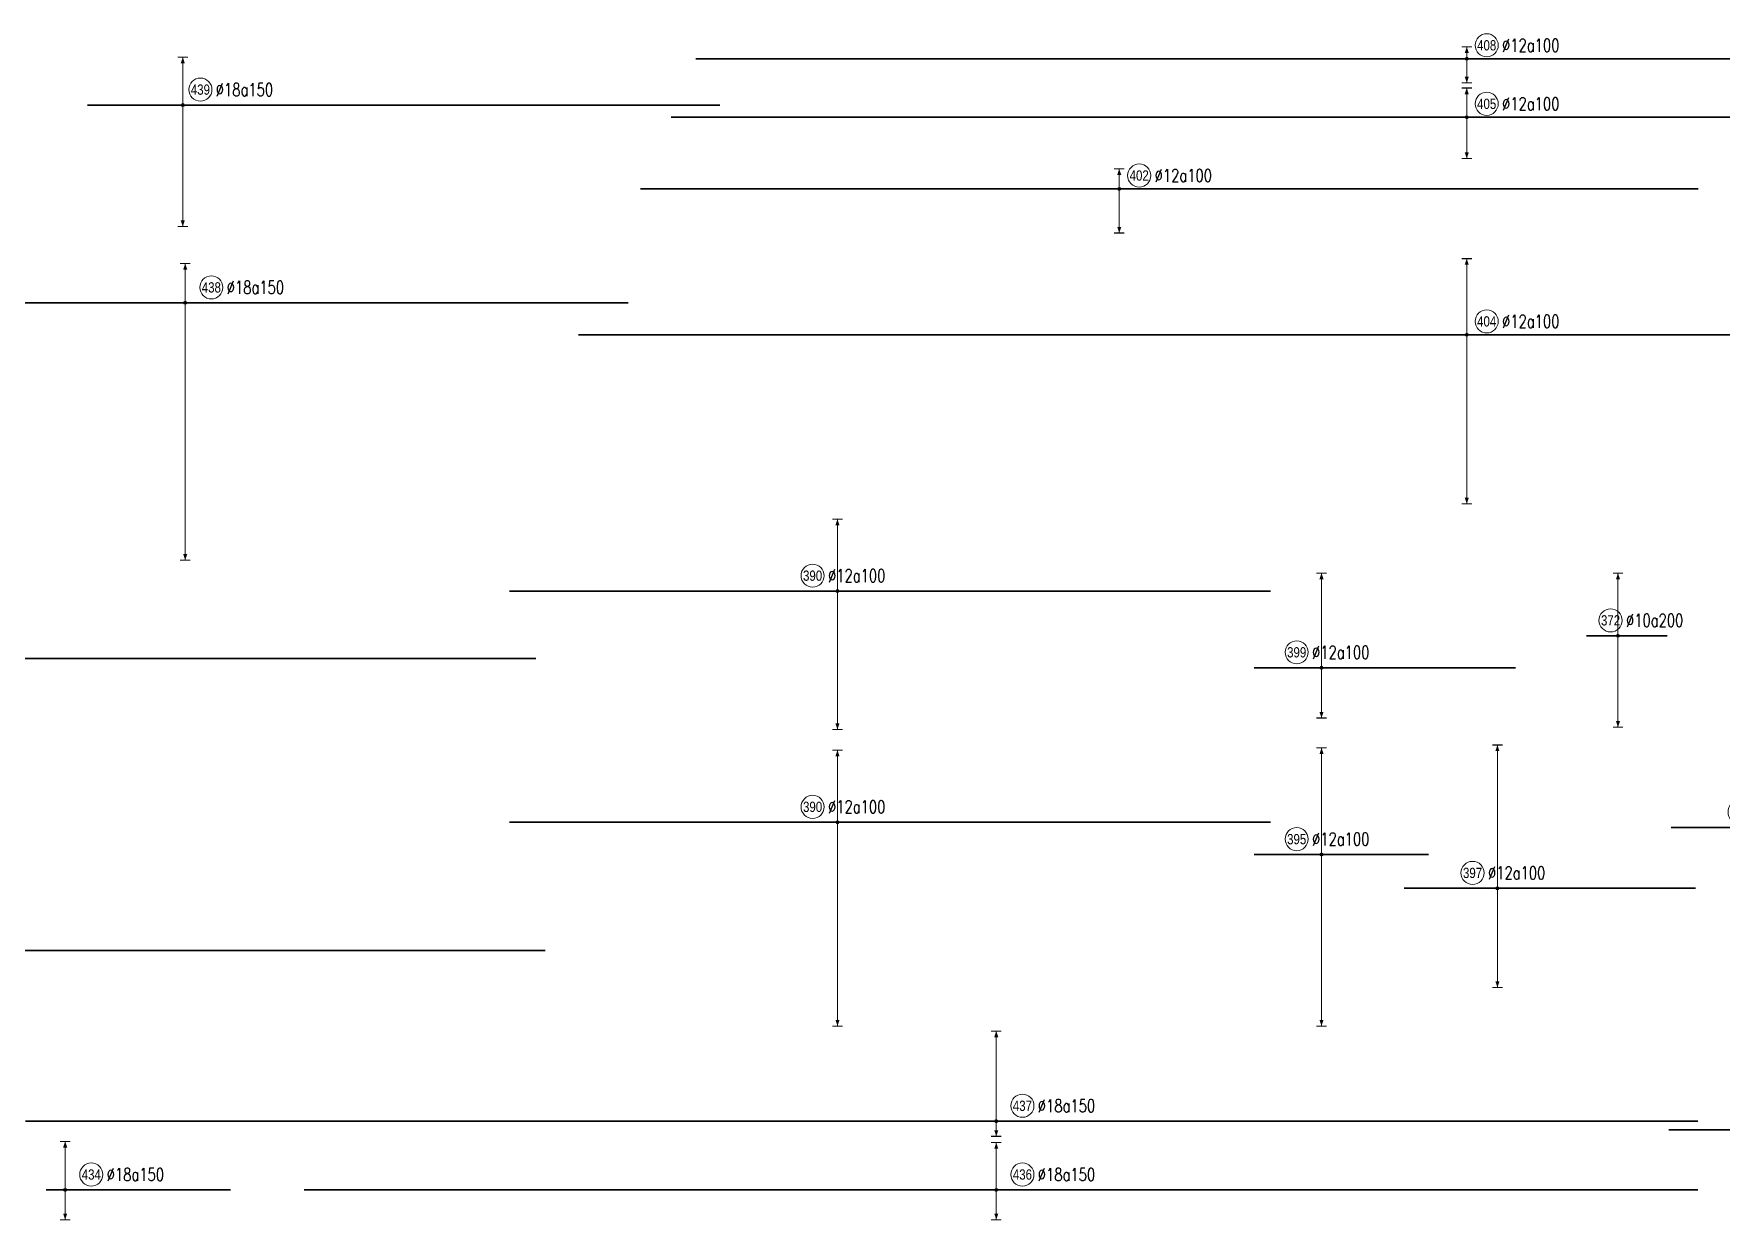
# Model space of a CAD drawing. Header units: millimetres. Extents: x -415354 to 592036, y -374841 to 139309.
# Drawn here: x 421375 to 487101, y 480 to 46715 of the extents above; entities that cross this region are included whole.
import ezdxf
from ezdxf.enums import TextEntityAlignment as Align

# ---------------------------------------------------------------- set-up
doc = ezdxf.new("R2010")
doc.units = ezdxf.units.MM
doc.header["$MEASUREMENT"] = 0
for name, color, linetype, lineweight in [('NDC_S_DIM', 1, 'Continuous', 15), ('NDC_S_REBAR', 4, 'Continuous', 35), ('NDC_S_VN TEXT', 7, 'Continuous', 20)]:
    doc.layers.add(name, color=color, linetype=linetype, lineweight=lineweight)
doc.styles.add('ARIAL', font='arial.ttf', dxfattribs={"width": 0.8})
doc.styles.add('NDC_EN TXT', font='romans.shx', dxfattribs={"width": 0.8})

# ---------------------------------------------------------------- blocks, each defined once
blk = doc.blocks.new('*U925')
h = blk.add_hatch(color=6)
edge = h.paths.add_edge_path()
edge.add_arc((-9, 0), 0.3, 0, 360)
at = {"layer": 'NDC_S_DIM', "color": 8}
for q in [(-9, 9.32), (-9, -23.68)]:
    blk.add_line((-9, 0), q, dxfattribs=at)
for points in [[(-10, 9.32, 0.2, 0.2, 0), (-8, 9.32, 0, 0, 0)], [(-10, -23.68, 0.2, 0.2, 0), (-8, -23.68, 0, 0, 0)]]:
    blk.add_lwpolyline(points, format="xyseb", dxfattribs=at)
at = {"layer": 'NDC_S_DIM'}
blk.add_circle((-5.58, 3), 2.25, dxfattribs=at)
at = {"layer": 'NDC_S_DIM', "color": 6}
blk.add_circle((-9, 0), 0.3, dxfattribs=at)
at = {"layer": 'NDC_S_DIM', "color": 8}
for points in [[(-9.4, 8.12), (-9, 9.32), (-8.6, 8.12)], [(-9.4, -22.48), (-9, -23.68), (-8.6, -22.48)]]:
    blk.add_solid(points, dxfattribs=at)
at = {"layer": 'NDC_S_REBAR'}
for p, q in [((0, 0), (-27.54, 0)), ((-27.54, 0), (-27.54, 0)), ((0, 0), (95.59, 0)), ((95.59, 0), (95.59, 0)), ((95.59, 0), (95.59, 0)), ((-27.54, 0), (-27.54, 0))]:
    blk.add_line(p, q, dxfattribs=at)
at = {"layer": 'NDC_S_VN TEXT', "style": 'ARIAL', "width": 0.8}
blk.add_attdef('KHT', text='', height=2, dxfattribs=at).set_placement((-5.58, 3), align=Align.MIDDLE_CENTER)
at = {"layer": 'NDC_S_VN TEXT', "color": 3, "style": 'NDC_EN TXT', "width": 0.75}
blk.add_attdef('DKT', (-2.58, 1.75), '', height=2.5, dxfattribs=at)
blk = doc.blocks.new('*U924')
h = blk.add_hatch(color=6)
edge = h.paths.add_edge_path()
edge.add_arc((21.29, 0), 0.3, 0, 360)
at = {"layer": 'NDC_S_DIM', "color": 8}
for q in [(21.29, 5.69), (21.29, -8.06)]:
    blk.add_line((21.29, 0), q, dxfattribs=at)
for points in [[(20.29, 5.69, 0.2, 0.2, 0), (22.29, 5.69, 0, 0, 0)], [(20.29, -8.06, 0.2, 0.2, 0), (22.29, -8.06, 0, 0, 0)]]:
    blk.add_lwpolyline(points, format="xyseb", dxfattribs=at)
at = {"layer": 'NDC_S_DIM'}
blk.add_circle((25.17, 2.61), 2.25, dxfattribs=at)
at = {"layer": 'NDC_S_DIM', "color": 6}
blk.add_circle((21.29, 0), 0.3, dxfattribs=at)
at = {"layer": 'NDC_S_DIM', "color": 8}
for points in [[(20.89, 4.49), (21.29, 5.69), (21.69, 4.49)], [(20.89, -6.86), (21.29, -8.06), (21.69, -6.86)]]:
    blk.add_solid(points, dxfattribs=at)
at = {"layer": 'NDC_S_REBAR'}
for p, q in [((0, 0), (-133.67, 0)), ((-133.67, 0), (-133.67, 0)), ((0, 0), (201.56, 0)), ((-133.67, 0), (-133.67, 0))]:
    blk.add_line(p, q, dxfattribs=at)
at = {"layer": 'NDC_S_VN TEXT', "style": 'ARIAL', "width": 0.8}
blk.add_attdef('KHT', text='', height=2, dxfattribs=at).set_placement((25.17, 2.61), align=Align.MIDDLE_CENTER)
at = {"layer": 'NDC_S_VN TEXT', "color": 3, "style": 'NDC_EN TXT', "width": 0.75}
blk.add_attdef('DKT', (28.17, 1.36), '', height=2.5, dxfattribs=at)
blk = doc.blocks.new('*U920')
h = blk.add_hatch(color=6)
edge = h.paths.add_edge_path()
edge.add_arc((-2.99, 0), 0.3, 0, 360)
at = {"layer": 'NDC_S_DIM', "color": 8}
for q in [(-2.99, 7.65), (-2.99, -50.15)]:
    blk.add_line((-2.99, 0), q, dxfattribs=at)
for points in [[(-3.99, 7.65, 0.2, 0.2, 0), (-1.99, 7.65, 0, 0, 0)], [(-3.99, -50.15, 0.2, 0.2, 0), (-1.99, -50.15, 0, 0, 0)]]:
    blk.add_lwpolyline(points, format="xyseb", dxfattribs=at)
at = {"layer": 'NDC_S_DIM'}
blk.add_circle((2.1, 3), 2.25, dxfattribs=at)
at = {"layer": 'NDC_S_DIM', "color": 6}
blk.add_circle((-2.99, 0), 0.3, dxfattribs=at)
at = {"layer": 'NDC_S_DIM', "color": 8}
for points in [[(-3.39, 6.45), (-2.99, 7.65), (-2.59, 6.45)], [(-3.39, -48.95), (-2.99, -50.15), (-2.59, -48.95)]]:
    blk.add_solid(points, dxfattribs=at)
at = {"layer": 'NDC_S_REBAR'}
for p, q in [((0, 0), (-47.6, 0)), ((-47.6, 0), (-47.6, 0)), ((0, 0), (83.26, 0)), ((83.26, 0), (83.26, 0)), ((83.26, 0), (83.26, 0)), ((-47.6, 0), (-47.6, 0))]:
    blk.add_line(p, q, dxfattribs=at)
at = {"layer": 'NDC_S_VN TEXT', "style": 'ARIAL', "width": 0.8}
blk.add_attdef('KHT', text='', height=2, dxfattribs=at).set_placement((2.1, 3), align=Align.MIDDLE_CENTER)
at = {"layer": 'NDC_S_VN TEXT', "color": 3, "style": 'NDC_EN TXT', "width": 0.75}
blk.add_attdef('DKT', (5.1, 1.75), '', height=2.5, dxfattribs=at)
blk = doc.blocks.new('*U914')
h = blk.add_hatch(color=6)
edge = h.paths.add_edge_path()
edge.add_arc((-2.99, 0), 0.3, 0, 360)
at = {"layer": 'NDC_S_DIM', "color": 8}
for q in [(-2.99, 12.22), (-2.99, -17.78)]:
    blk.add_line((-2.99, 0), q, dxfattribs=at)
for points in [[(-3.99, 12.22, 0.2, 0.2, 0), (-1.99, 12.22, 0, 0, 0)], [(-3.99, -17.78, 0.2, 0.2, 0), (-1.99, -17.78, 0, 0, 0)]]:
    blk.add_lwpolyline(points, format="xyseb", dxfattribs=at)
at = {"layer": 'NDC_S_DIM'}
blk.add_circle((-4.44, 3), 2.25, dxfattribs=at)
at = {"layer": 'NDC_S_DIM', "color": 6}
blk.add_circle((-2.99, 0), 0.3, dxfattribs=at)
at = {"layer": 'NDC_S_DIM', "color": 8}
for points in [[(-3.39, 11.02), (-2.99, 12.22), (-2.59, 11.02)], [(-3.39, -16.58), (-2.99, -17.78), (-2.59, -16.58)]]:
    blk.add_solid(points, dxfattribs=at)
at = {"layer": 'NDC_S_REBAR'}
for p, q in [((0, 0), (-9.12, 0)), ((-9.12, 0), (-9.12, 0)), ((0, 0), (6.58, 0)), ((6.58, 0), (6.58, 0)), ((6.58, 0), (6.58, 0)), ((-9.12, 0), (-9.12, 0))]:
    blk.add_line(p, q, dxfattribs=at)
at = {"layer": 'NDC_S_VN TEXT', "style": 'ARIAL', "width": 0.8}
blk.add_attdef('KHT', text='', height=2, dxfattribs=at).set_placement((-4.44, 3), align=Align.MIDDLE_CENTER)
at = {"layer": 'NDC_S_VN TEXT', "color": 3, "style": 'NDC_EN TXT', "width": 0.75}
blk.add_attdef('DKT', (-1.44, 1.75), '', height=2.5, dxfattribs=at)
blk = doc.blocks.new('*U898')
at = {"layer": 'NDC_S_REBAR'}
for p in [(0, 0), (299.56, 0), (299.56, 0)]:
    blk.add_line(p, (299.56, 0), dxfattribs=at)
at = {"layer": 'NDC_S_VN TEXT', "style": 'ARIAL', "width": 0.8}
blk.add_attdef('KHT', text='', height=2, dxfattribs=at).set_placement((16.42, 3.12), align=Align.MIDDLE_CENTER)
at = {"layer": 'NDC_S_VN TEXT', "color": 3, "style": 'NDC_EN TXT', "width": 0.75}
blk.add_attdef('DKT', (19.42, 1.87), '', height=2.5, dxfattribs=at)
blk = doc.blocks.new('*U894')
h = blk.add_hatch(color=6)
edge = h.paths.add_edge_path()
edge.add_arc((21.29, 0), 0.3, 0, 360)
at = {"layer": 'NDC_S_DIM', "color": 8}
for q in [(21.29, 14.83), (21.29, -32.92)]:
    blk.add_line((21.29, 0), q, dxfattribs=at)
for points in [[(20.29, 14.83, 0.2, 0.2, 0), (22.29, 14.83, 0, 0, 0)], [(20.29, -32.92, 0.2, 0.2, 0), (22.29, -32.92, 0, 0, 0)]]:
    blk.add_lwpolyline(points, format="xyseb", dxfattribs=at)
at = {"layer": 'NDC_S_DIM'}
blk.add_circle((25.17, 2.61), 2.25, dxfattribs=at)
at = {"layer": 'NDC_S_DIM', "color": 6}
blk.add_circle((21.29, 0), 0.3, dxfattribs=at)
at = {"layer": 'NDC_S_DIM', "color": 8}
for points in [[(20.89, 13.63), (21.29, 14.83), (21.69, 13.63)], [(20.89, -31.72), (21.29, -32.92), (21.69, -31.72)]]:
    blk.add_solid(points, dxfattribs=at)
at = {"layer": 'NDC_S_REBAR'}
for p, q in [((0, 0), (-151.72, 0)), ((-151.72, 0), (-151.72, 0)), ((0, 0), (272.06, 0)), ((-151.72, 0), (-151.72, 0))]:
    blk.add_line(p, q, dxfattribs=at)
at = {"layer": 'NDC_S_VN TEXT', "style": 'ARIAL', "width": 0.8}
blk.add_attdef('KHT', text='', height=2, dxfattribs=at).set_placement((25.17, 2.61), align=Align.MIDDLE_CENTER)
at = {"layer": 'NDC_S_VN TEXT', "color": 3, "style": 'NDC_EN TXT', "width": 0.75}
blk.add_attdef('DKT', (28.17, 1.36), '', height=2.5, dxfattribs=at)
blk = doc.blocks.new('*U885')
h = blk.add_hatch(color=6)
edge = h.paths.add_edge_path()
edge.add_arc((-2.99, 0), 0.3, 0, 360)
at = {"layer": 'NDC_S_DIM', "color": 8}
for q in [(-2.99, 9.22), (-2.99, -5.81)]:
    blk.add_line((-2.99, 0), q, dxfattribs=at)
for points in [[(-3.99, 9.22, 0.2, 0.2, 0), (-1.99, 9.22, 0, 0, 0)], [(-3.99, -5.81, 0.2, 0.2, 0), (-1.99, -5.81, 0, 0, 0)]]:
    blk.add_lwpolyline(points, format="xyseb", dxfattribs=at)
at = {"layer": 'NDC_S_DIM'}
blk.add_circle((2.1, 3), 2.25, dxfattribs=at)
at = {"layer": 'NDC_S_DIM', "color": 6}
blk.add_circle((-2.99, 0), 0.3, dxfattribs=at)
at = {"layer": 'NDC_S_DIM', "color": 8}
for points in [[(-3.39, 8.02), (-2.99, 9.22), (-2.59, 8.02)], [(-3.39, -4.61), (-2.99, -5.81), (-2.59, -4.61)]]:
    blk.add_solid(points, dxfattribs=at)
at = {"layer": 'NDC_S_REBAR'}
for p, q in [((0, 0), (-137.8, 0)), ((-137.8, 0), (-137.8, 0)), ((0, 0), (133.65, 0)), ((133.65, 0), (133.65, 0)), ((133.65, 0), (133.65, 0)), ((-137.8, 0), (-137.8, 0))]:
    blk.add_line(p, q, dxfattribs=at)
at = {"layer": 'NDC_S_VN TEXT', "style": 'ARIAL', "width": 0.8}
blk.add_attdef('KHT', text='', height=2, dxfattribs=at).set_placement((2.1, 3), align=Align.MIDDLE_CENTER)
at = {"layer": 'NDC_S_VN TEXT', "color": 3, "style": 'NDC_EN TXT', "width": 0.75}
blk.add_attdef('DKT', (5.1, 1.75), '', height=2.5, dxfattribs=at)
blk = doc.blocks.new('*U881')
h = blk.add_hatch(color=6)
edge = h.paths.add_edge_path()
edge.add_arc((21.29, 0), 0.3, 0, 360)
at = {"layer": 'NDC_S_DIM', "color": 8}
for q in [(21.29, 3.91), (21.29, -8.59)]:
    blk.add_line((21.29, 0), q, dxfattribs=at)
for points in [[(20.29, 3.91, 0.2, 0.2, 0), (22.29, 3.91, 0, 0, 0)], [(20.29, -8.59, 0.2, 0.2, 0), (22.29, -8.59, 0, 0, 0)]]:
    blk.add_lwpolyline(points, format="xyseb", dxfattribs=at)
at = {"layer": 'NDC_S_DIM'}
blk.add_circle((25.17, 2.61), 2.25, dxfattribs=at)
at = {"layer": 'NDC_S_DIM', "color": 6}
blk.add_circle((21.29, 0), 0.3, dxfattribs=at)
at = {"layer": 'NDC_S_DIM', "color": 8}
for points in [[(20.89, 2.71), (21.29, 3.91), (21.69, 2.71)], [(20.89, -7.39), (21.29, -8.59), (21.69, -7.39)]]:
    blk.add_solid(points, dxfattribs=at)
at = {"layer": 'NDC_S_REBAR'}
for p, q in [((0, 0), (-71.94, 0)), ((-71.94, 0), (-71.94, 0)), ((0, 0), (134.01, 0)), ((134.01, 0), (134.01, 0)), ((134.01, 0), (134.01, 0)), ((-71.94, 0), (-71.94, 0))]:
    blk.add_line(p, q, dxfattribs=at)
at = {"layer": 'NDC_S_VN TEXT', "style": 'ARIAL', "width": 0.8}
blk.add_attdef('KHT', text='', height=2, dxfattribs=at).set_placement((25.17, 2.61), align=Align.MIDDLE_CENTER)
at = {"layer": 'NDC_S_VN TEXT', "color": 3, "style": 'NDC_EN TXT', "width": 0.75}
blk.add_attdef('DKT', (28.17, 1.36), '', height=2.5, dxfattribs=at)
blk = doc.blocks.new('*U871')
h = blk.add_hatch(color=6)
edge = h.paths.add_edge_path()
edge.add_arc((-2.99, 0), 0.3, 0, 360)
at = {"layer": 'NDC_S_DIM', "color": 8}
for q in [(-2.99, 19.22), (-2.99, -17.53)]:
    blk.add_line((-2.99, 0), q, dxfattribs=at)
for points in [[(-3.99, 19.22, 0.2, 0.2, 0), (-1.99, 19.22, 0, 0, 0)], [(-3.99, -17.53, 0.2, 0.2, 0), (-1.99, -17.53, 0, 0, 0)]]:
    blk.add_lwpolyline(points, format="xyseb", dxfattribs=at)
at = {"layer": 'NDC_S_DIM'}
blk.add_circle((-15.14, 3), 2.25, dxfattribs=at)
at = {"layer": 'NDC_S_DIM', "color": 6}
blk.add_circle((-2.99, 0), 0.3, dxfattribs=at)
at = {"layer": 'NDC_S_DIM', "color": 8}
for points in [[(-3.39, 18.02), (-2.99, 19.22), (-2.59, 18.02)], [(-3.39, -16.33), (-2.99, -17.53), (-2.59, -16.33)]]:
    blk.add_solid(points, dxfattribs=at)
at = {"layer": 'NDC_S_REBAR'}
for p, q in [((0, 0), (-32.06, 0)), ((-32.06, 0), (-32.06, 0)), ((0, 0), (24.79, 0)), ((24.79, 0), (24.79, 0)), ((24.79, 0), (24.79, 0)), ((-32.06, 0), (-32.06, 0))]:
    blk.add_line(p, q, dxfattribs=at)
at = {"layer": 'NDC_S_VN TEXT', "style": 'ARIAL', "width": 0.8}
blk.add_attdef('KHT', text='', height=2, dxfattribs=at).set_placement((-15.14, 3), align=Align.MIDDLE_CENTER)
at = {"layer": 'NDC_S_VN TEXT', "color": 3, "style": 'NDC_EN TXT', "width": 0.75}
blk.add_attdef('DKT', (-12.14, 1.75), '', height=2.5, dxfattribs=at)
blk = doc.blocks.new('*U867')
at = {"layer": 'NDC_S_REBAR'}
for p in [(0, 0), (338.87, 0), (338.87, 0)]:
    blk.add_line(p, (338.87, 0), dxfattribs=at)
at = {"layer": 'NDC_S_VN TEXT', "style": 'ARIAL', "width": 0.8}
blk.add_attdef('KHT', text='', height=2, dxfattribs=at).set_placement((2.1, 3), align=Align.MIDDLE_CENTER)
at = {"layer": 'NDC_S_VN TEXT', "color": 3, "style": 'NDC_EN TXT', "width": 0.75}
blk.add_attdef('DKT', (5.1, 1.75), '', height=2.5, dxfattribs=at)
blk = doc.blocks.new('*U865')
h = blk.add_hatch(color=6)
edge = h.paths.add_edge_path()
edge.add_arc((-2.99, 0), 0.3, 0, 360)
at = {"layer": 'NDC_S_DIM', "color": 8}
for q in [(-2.99, 9.44), (-2.99, -5.81)]:
    blk.add_line((-2.99, 0), q, dxfattribs=at)
for points in [[(-3.99, 9.44, 0.2, 0.2, 0), (-1.99, 9.44, 0, 0, 0)], [(-3.99, -5.81, 0.2, 0.2, 0), (-1.99, -5.81, 0, 0, 0)]]:
    blk.add_lwpolyline(points, format="xyseb", dxfattribs=at)
at = {"layer": 'NDC_S_DIM'}
blk.add_circle((2.1, 3), 2.25, dxfattribs=at)
at = {"layer": 'NDC_S_DIM', "color": 6}
blk.add_circle((-2.99, 0), 0.3, dxfattribs=at)
at = {"layer": 'NDC_S_DIM', "color": 8}
for points in [[(-3.39, 8.24), (-2.99, 9.44), (-2.59, 8.24)], [(-3.39, -4.61), (-2.99, -5.81), (-2.59, -4.61)]]:
    blk.add_solid(points, dxfattribs=at)
at = {"layer": 'NDC_S_REBAR'}
for p, q in [((0, 0), (-6.72, 0)), ((-6.72, 0), (-6.72, 0)), ((0, 0), (29.23, 0)), ((29.23, 0), (29.23, 0)), ((29.23, 0), (29.23, 0)), ((-6.72, 0), (-6.72, 0))]:
    blk.add_line(p, q, dxfattribs=at)
at = {"layer": 'NDC_S_VN TEXT', "style": 'ARIAL', "width": 0.8}
blk.add_attdef('KHT', text='', height=2, dxfattribs=at).set_placement((2.1, 3), align=Align.MIDDLE_CENTER)
at = {"layer": 'NDC_S_VN TEXT', "color": 3, "style": 'NDC_EN TXT', "width": 0.75}
blk.add_attdef('DKT', (5.1, 1.75), '', height=2.5, dxfattribs=at)
blk = doc.blocks.new('*U864')
h = blk.add_hatch(color=6)
edge = h.paths.add_edge_path()
edge.add_arc((-2.99, 0), 0.3, 0, 360)
at = {"layer": 'NDC_S_DIM', "color": 8}
for q in [(-2.99, 17.54), (-2.99, -2.96)]:
    blk.add_line((-2.99, 0), q, dxfattribs=at)
for points in [[(-3.99, 17.54, 0.2, 0.2, 0), (-1.99, 17.54, 0, 0, 0)], [(-3.99, -2.96, 0.2, 0.2, 0), (-1.99, -2.96, 0, 0, 0)]]:
    blk.add_lwpolyline(points, format="xyseb", dxfattribs=at)
at = {"layer": 'NDC_S_DIM'}
blk.add_circle((2.1, 3), 2.25, dxfattribs=at)
at = {"layer": 'NDC_S_DIM', "color": 6}
blk.add_circle((-2.99, 0), 0.3, dxfattribs=at)
at = {"layer": 'NDC_S_DIM', "color": 8}
for points in [[(-3.39, 16.34), (-2.99, 17.54), (-2.59, 16.34)], [(-3.39, -1.76), (-2.99, -2.96), (-2.59, -1.76)]]:
    blk.add_solid(points, dxfattribs=at)
at = {"layer": 'NDC_S_REBAR'}
for p, q in [((0, 0), (-192.02, 0)), ((-192.02, 0), (-192.02, 0)), ((0, 0), (133.65, 0)), ((133.65, 0), (133.65, 0)), ((133.65, 0), (133.65, 0)), ((-192.02, 0), (-192.02, 0))]:
    blk.add_line(p, q, dxfattribs=at)
at = {"layer": 'NDC_S_VN TEXT', "style": 'ARIAL', "width": 0.8}
blk.add_attdef('KHT', text='', height=2, dxfattribs=at).set_placement((2.1, 3), align=Align.MIDDLE_CENTER)
at = {"layer": 'NDC_S_VN TEXT', "color": 3, "style": 'NDC_EN TXT', "width": 0.75}
blk.add_attdef('DKT', (5.1, 1.75), '', height=2.5, dxfattribs=at)
blk = doc.blocks.new('*U850')
h = blk.add_hatch(color=6)
edge = h.paths.add_edge_path()
edge.add_arc((-5.03, 0), 0.3, 0, 360)
at = {"layer": 'NDC_S_DIM', "color": 8}
for q in [(-5.03, 20.78), (-5.03, -33.41)]:
    blk.add_line((-5.03, 0), q, dxfattribs=at)
for points in [[(-6.03, 20.78, 0.2, 0.2, 0), (-4.03, 20.78, 0, 0, 0)], [(-6.03, -33.41, 0.2, 0.2, 0), (-4.03, -33.41, 0, 0, 0)]]:
    blk.add_lwpolyline(points, format="xyseb", dxfattribs=at)
at = {"layer": 'NDC_S_DIM'}
blk.add_circle((-9.87, 3), 2.25, dxfattribs=at)
at = {"layer": 'NDC_S_DIM', "color": 6}
blk.add_circle((-5.03, 0), 0.3, dxfattribs=at)
at = {"layer": 'NDC_S_DIM', "color": 8}
for points in [[(-5.43, 19.58), (-5.03, 20.78), (-4.63, 19.58)], [(-5.43, -32.21), (-5.03, -33.41), (-4.63, -32.21)]]:
    blk.add_solid(points, dxfattribs=at)
at = {"layer": 'NDC_S_REBAR'}
for p, q in [((0, 0), (-18.18, 0)), ((-18.18, 0), (-18.18, 0)), ((-18.18, 0), (-18.18, 0)), ((0, 0), (15.77, 0)), ((15.77, 0), (15.77, 0)), ((15.77, 0), (15.77, 0))]:
    blk.add_line(p, q, dxfattribs=at)
at = {"layer": 'NDC_S_VN TEXT', "style": 'ARIAL', "width": 0.8}
blk.add_attdef('KHT', text='', height=2, dxfattribs=at).set_placement((-9.87, 3), align=Align.MIDDLE_CENTER)
at = {"layer": 'NDC_S_VN TEXT', "color": 3, "style": 'NDC_EN TXT', "width": 0.75}
blk.add_attdef('DKT', (-6.87, 1.75), '', height=2.5, dxfattribs=at)
blk = doc.blocks.new('*U849')
h = blk.add_hatch(color=6)
edge = h.paths.add_edge_path()
edge.add_arc((-5.03, 0), 0.3, 0, 360)
at = {"layer": 'NDC_S_DIM', "color": 8}
for q in [(-5.03, 27.92), (-5.03, -19.33)]:
    blk.add_line((-5.03, 0), q, dxfattribs=at)
for points in [[(-6.03, 27.92, 0.2, 0.2, 0), (-4.03, 27.92, 0, 0, 0)], [(-6.03, -19.33, 0.2, 0.2, 0), (-4.03, -19.33, 0, 0, 0)]]:
    blk.add_lwpolyline(points, format="xyseb", dxfattribs=at)
at = {"layer": 'NDC_S_DIM'}
blk.add_circle((-9.87, 3), 2.25, dxfattribs=at)
at = {"layer": 'NDC_S_DIM', "color": 6}
blk.add_circle((-5.03, 0), 0.3, dxfattribs=at)
at = {"layer": 'NDC_S_DIM', "color": 8}
for points in [[(-5.43, 26.72), (-5.03, 27.92), (-4.63, 26.72)], [(-5.43, -18.13), (-5.03, -19.33), (-4.63, -18.13)]]:
    blk.add_solid(points, dxfattribs=at)
at = {"layer": 'NDC_S_REBAR'}
for p, q in [((0, 0), (-23.18, 0)), ((-23.18, 0), (-23.18, 0)), ((-23.18, 0), (-23.18, 0)), ((0, 0), (33.52, 0)), ((33.52, 0), (33.52, 0)), ((33.52, 0), (33.52, 0))]:
    blk.add_line(p, q, dxfattribs=at)
at = {"layer": 'NDC_S_VN TEXT', "style": 'ARIAL', "width": 0.8}
blk.add_attdef('KHT', text='', height=2, dxfattribs=at).set_placement((-9.87, 3), align=Align.MIDDLE_CENTER)
at = {"layer": 'NDC_S_VN TEXT', "color": 3, "style": 'NDC_EN TXT', "width": 0.75}
blk.add_attdef('DKT', (-6.87, 1.75), '', height=2.5, dxfattribs=at)
blk = doc.blocks.new('*U848')
h = blk.add_hatch(color=6)
edge = h.paths.add_edge_path()
edge.add_arc((-5.03, 0), 0.3, 0, 360)
at = {"layer": 'NDC_S_DIM', "color": 8}
for q in [(-5.03, 18.45), (-5.03, -9.8)]:
    blk.add_line((-5.03, 0), q, dxfattribs=at)
for points in [[(-6.03, 18.45, 0.2, 0.2, 0), (-4.03, 18.45, 0, 0, 0)], [(-6.03, -9.8, 0.2, 0.2, 0), (-4.03, -9.8, 0, 0, 0)]]:
    blk.add_lwpolyline(points, format="xyseb", dxfattribs=at)
at = {"layer": 'NDC_S_DIM'}
blk.add_circle((-9.87, 3), 2.25, dxfattribs=at)
at = {"layer": 'NDC_S_DIM', "color": 6}
blk.add_circle((-5.03, 0), 0.3, dxfattribs=at)
at = {"layer": 'NDC_S_DIM', "color": 8}
for points in [[(-5.43, 17.25), (-5.03, 18.45), (-4.63, 17.25)], [(-5.43, -8.6), (-5.03, -9.8), (-4.63, -8.6)]]:
    blk.add_solid(points, dxfattribs=at)
at = {"layer": 'NDC_S_REBAR'}
for p, q in [((0, 0), (-18.18, 0)), ((-18.18, 0), (-18.18, 0)), ((-18.18, 0), (-18.18, 0)), ((0, 0), (32.77, 0)), ((32.77, 0), (32.77, 0)), ((32.77, 0), (32.77, 0))]:
    blk.add_line(p, q, dxfattribs=at)
at = {"layer": 'NDC_S_VN TEXT', "style": 'ARIAL', "width": 0.8}
blk.add_attdef('KHT', text='', height=2, dxfattribs=at).set_placement((-9.87, 3), align=Align.MIDDLE_CENTER)
at = {"layer": 'NDC_S_VN TEXT', "color": 3, "style": 'NDC_EN TXT', "width": 0.75}
blk.add_attdef('DKT', (-6.87, 1.75), '', height=2.5, dxfattribs=at)
blk = doc.blocks.new('*U846')
h = blk.add_hatch(color=6)
edge = h.paths.add_edge_path()
edge.add_arc((-5.03, 0), 0.3, 0, 360)
at = {"layer": 'NDC_S_DIM', "color": 8}
for q in [(-5.03, 16.06), (-5.03, -38.69)]:
    blk.add_line((-5.03, 0), q, dxfattribs=at)
for points in [[(-6.03, 16.06, 0.2, 0.2, 0), (-4.03, 16.06, 0, 0, 0)], [(-6.03, -38.69, 0.2, 0.2, 0), (-4.03, -38.69, 0, 0, 0)]]:
    blk.add_lwpolyline(points, format="xyseb", dxfattribs=at)
at = {"layer": 'NDC_S_DIM'}
blk.add_circle((-9.87, 3), 2.25, dxfattribs=at)
at = {"layer": 'NDC_S_DIM', "color": 6}
blk.add_circle((-5.03, 0), 0.3, dxfattribs=at)
at = {"layer": 'NDC_S_DIM', "color": 8}
for points in [[(-5.43, 14.86), (-5.03, 16.06), (-4.63, 14.86)], [(-5.43, -37.49), (-5.03, -38.69), (-4.63, -37.49)]]:
    blk.add_solid(points, dxfattribs=at)
at = {"layer": 'NDC_S_REBAR'}
for p, q in [((0, 0), (-23.18, 0)), ((-23.18, 0), (-23.18, 0)), ((-23.18, 0), (-23.18, 0)), ((0, 0), (53.02, 0)), ((53.02, 0), (53.02, 0)), ((53.02, 0), (53.02, 0))]:
    blk.add_line(p, q, dxfattribs=at)
at = {"layer": 'NDC_S_VN TEXT', "style": 'ARIAL', "width": 0.8}
blk.add_attdef('KHT', text='', height=2, dxfattribs=at).set_placement((-9.87, 3), align=Align.MIDDLE_CENTER)
at = {"layer": 'NDC_S_VN TEXT', "color": 3, "style": 'NDC_EN TXT', "width": 0.75}
blk.add_attdef('DKT', (-6.87, 1.75), '', height=2.5, dxfattribs=at)
blk = doc.blocks.new('*U845')
h = blk.add_hatch(color=6)
edge = h.paths.add_edge_path()
edge.add_arc((-5.03, 0), 0.3, 0, 360)
at = {"layer": 'NDC_S_DIM', "color": 8}
for q in [(-5.03, 14.05), (-5.03, -39.7)]:
    blk.add_line((-5.03, 0), q, dxfattribs=at)
for points in [[(-6.03, 14.05, 0.2, 0.2, 0), (-4.03, 14.05, 0, 0, 0)], [(-6.03, -39.7, 0.2, 0.2, 0), (-4.03, -39.7, 0, 0, 0)]]:
    blk.add_lwpolyline(points, format="xyseb", dxfattribs=at)
at = {"layer": 'NDC_S_DIM'}
blk.add_circle((-9.87, 3), 2.25, dxfattribs=at)
at = {"layer": 'NDC_S_DIM', "color": 6}
blk.add_circle((-5.03, 0), 0.3, dxfattribs=at)
at = {"layer": 'NDC_S_DIM', "color": 8}
for points in [[(-5.43, 12.85), (-5.03, 14.05), (-4.63, 12.85)], [(-5.43, -38.5), (-5.03, -39.7), (-4.63, -38.5)]]:
    blk.add_solid(points, dxfattribs=at)
at = {"layer": 'NDC_S_REBAR'}
for p, q in [((0, 0), (-68.91, 0)), ((-68.91, 0), (-68.91, 0)), ((-68.91, 0), (-68.91, 0)), ((0, 0), (79.29, 0)), ((79.29, 0), (79.29, 0)), ((79.29, 0), (79.29, 0))]:
    blk.add_line(p, q, dxfattribs=at)
at = {"layer": 'NDC_S_VN TEXT', "style": 'ARIAL', "width": 0.8}
blk.add_attdef('KHT', text='', height=2, dxfattribs=at).set_placement((-9.87, 3), align=Align.MIDDLE_CENTER)
at = {"layer": 'NDC_S_VN TEXT', "color": 3, "style": 'NDC_EN TXT', "width": 0.75}
blk.add_attdef('DKT', (-6.87, 1.75), '', height=2.5, dxfattribs=at)
blk = doc.blocks.new('*U844')
h = blk.add_hatch(color=6)
edge = h.paths.add_edge_path()
edge.add_arc((-5.03, 0), 0.3, 0, 360)
at = {"layer": 'NDC_S_DIM', "color": 8}
for q in [(-5.03, 14.01), (-5.03, -26.99)]:
    blk.add_line((-5.03, 0), q, dxfattribs=at)
for points in [[(-6.03, 14.01, 0.2, 0.2, 0), (-4.03, 14.01, 0, 0, 0)], [(-6.03, -26.99, 0.2, 0.2, 0), (-4.03, -26.99, 0, 0, 0)]]:
    blk.add_lwpolyline(points, format="xyseb", dxfattribs=at)
at = {"layer": 'NDC_S_DIM'}
blk.add_circle((-9.87, 3), 2.25, dxfattribs=at)
at = {"layer": 'NDC_S_DIM', "color": 6}
blk.add_circle((-5.03, 0), 0.3, dxfattribs=at)
at = {"layer": 'NDC_S_DIM', "color": 8}
for points in [[(-5.43, 12.81), (-5.03, 14.01), (-4.63, 12.81)], [(-5.43, -25.79), (-5.03, -26.99), (-4.63, -25.79)]]:
    blk.add_solid(points, dxfattribs=at)
at = {"layer": 'NDC_S_REBAR'}
for p, q in [((0, 0), (-68.91, 0)), ((-68.91, 0), (-68.91, 0)), ((-68.91, 0), (-68.91, 0)), ((0, 0), (79.29, 0)), ((79.29, 0), (79.29, 0)), ((79.29, 0), (79.29, 0))]:
    blk.add_line(p, q, dxfattribs=at)
at = {"layer": 'NDC_S_VN TEXT', "style": 'ARIAL', "width": 0.8}
blk.add_attdef('KHT', text='', height=2, dxfattribs=at).set_placement((-9.87, 3), align=Align.MIDDLE_CENTER)
at = {"layer": 'NDC_S_VN TEXT', "color": 3, "style": 'NDC_EN TXT', "width": 0.75}
blk.add_attdef('DKT', (-6.87, 1.75), '', height=2.5, dxfattribs=at)
blk = doc.blocks.new('*U843')
h = blk.add_hatch(color=6)
edge = h.paths.add_edge_path()
edge.add_arc((21.29, 0), 0.3, 0, 360)
at = {"layer": 'NDC_S_DIM', "color": 8}
for q in [(21.29, 2.29), (21.29, -4.71)]:
    blk.add_line((21.29, 0), q, dxfattribs=at)
for points in [[(20.29, 2.29, 0.2, 0.2, 0), (22.29, 2.29, 0, 0, 0)], [(20.29, -4.71, 0.2, 0.2, 0), (22.29, -4.71, 0, 0, 0)]]:
    blk.add_lwpolyline(points, format="xyseb", dxfattribs=at)
at = {"layer": 'NDC_S_DIM'}
blk.add_circle((25.17, 2.61), 2.25, dxfattribs=at)
at = {"layer": 'NDC_S_DIM', "color": 6}
blk.add_circle((21.29, 0), 0.3, dxfattribs=at)
at = {"layer": 'NDC_S_DIM', "color": 8}
for points in [[(20.89, 1.09), (21.29, 2.29), (21.69, 1.09)], [(20.89, -3.51), (21.29, -4.71), (21.69, -3.51)]]:
    blk.add_solid(points, dxfattribs=at)
at = {"layer": 'NDC_S_REBAR'}
for p, q in [((0, 0), (-128.84, 0)), ((-128.84, 0), (-128.84, 0)), ((0, 0), (223.29, 0)), ((-128.84, 0), (-128.84, 0))]:
    blk.add_line(p, q, dxfattribs=at)
at = {"layer": 'NDC_S_VN TEXT', "style": 'ARIAL', "width": 0.8}
blk.add_attdef('KHT', text='', height=2, dxfattribs=at).set_placement((25.17, 2.61), align=Align.MIDDLE_CENTER)
at = {"layer": 'NDC_S_VN TEXT', "color": 3, "style": 'NDC_EN TXT', "width": 0.75}
blk.add_attdef('DKT', (28.17, 1.36), '', height=2.5, dxfattribs=at)

msp = doc.modelspace()

# ---------------------------------------------------------------- block references
at = {"xscale": 200, "yscale": 200, "zscale": 200}
for name, p, values in [('*U843', (472930.6, 45742.6), {'KHT': '408', 'DKT': '%%C12a100'}), ('*U925', (428980.6, 43936.9), {'KHT': '439', 'DKT': '%%C18a150'}), ('*U924', (472930.6, 43462), {'KHT': '405', 'DKT': '%%C12a100'}), ('*U881', (459396.6, 40668.4), {'KHT': '402', 'DKT': '%%C12a100'}), ('*U920', (427871.8, 36230.9), {'KHT': '438', 'DKT': '%%C18a150'}), ('*U894', (472930.6, 34983.9), {'KHT': '404', 'DKT': '%%C12a100'}), ('*U844', (453684.2, 24997.6), {'KHT': '390', 'DKT': '%%C12a100'}), ('*U848', (472538.2, 22011), {'KHT': '399', 'DKT': '%%C12a100'}), ('*U914', (483677.1, 23256.1), {'KHT': '372', 'DKT': '%%c10a200'}), ('*U845', (453684.2, 15989.3), {'KHT': '390', 'DKT': '%%C12a100'}), ('*U850', (472538.2, 14731.3), {'KHT': '395', 'DKT': '%%C12a100'}), ('*U849', (479388.2, 13415.4), {'KHT': '397', 'DKT': '%%C12a100'}), ('*U846', (489788.2, 15787.1), {'KHT': '403', 'DKT': '%%C12a100'}), ('*U864', (459462.4, 4342.2), {'KHT': '437', 'DKT': '%%C18a150'}), ('*U871', (491465.2, 4005.7), {'KHT': '401', 'DKT': '%%C12a100'}), ('*U865', (423196.3, 1662.8), {'KHT': '434', 'DKT': '%%C18a150'}), ('*U885', (459462.4, 1662.8), {'KHT': '436', 'DKT': '%%C18a150'})]:
    msp.add_blockref(name, p, dxfattribs=at).add_auto_attribs(values)
for name, p in [('*U898', (381014.7, 22374.4)), ('*U867', (373519.4, 10989.8))]:
    msp.add_blockref(name, p, dxfattribs=at)

doc.saveas('drawing.dxf')
